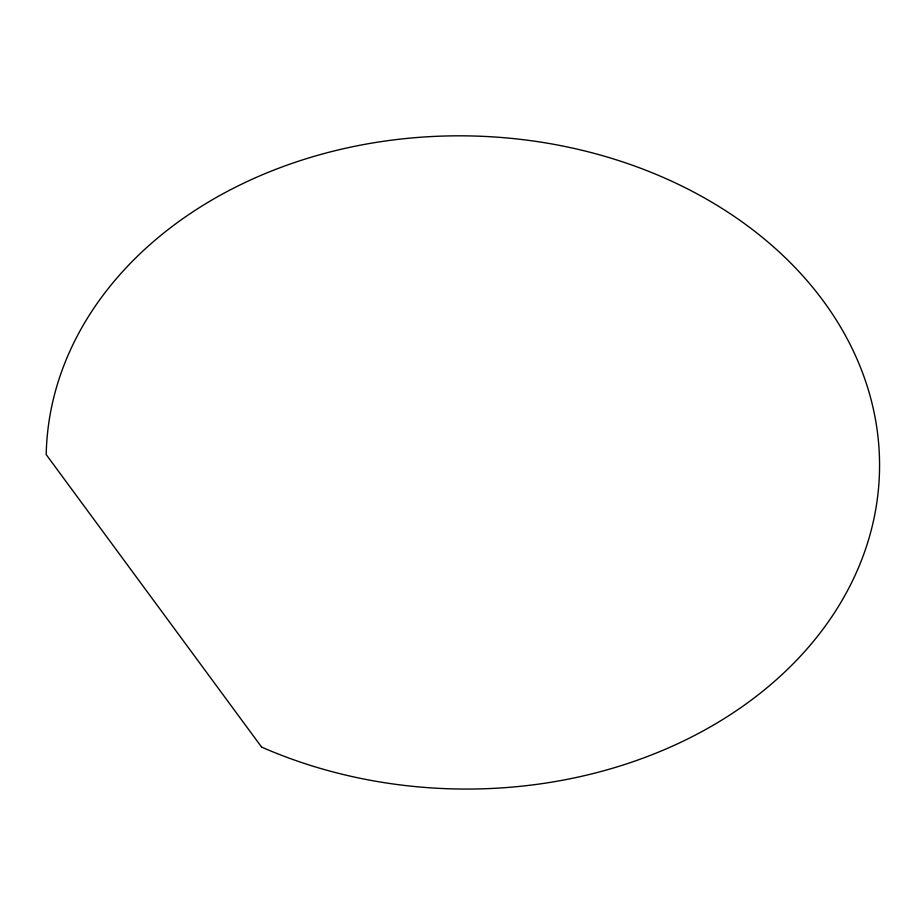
<?xml version="1.0" encoding="UTF-8"?>
<svg xmlns="http://www.w3.org/2000/svg" width="924" height="924" viewBox="0 0 924 924"><rect width="100%" height="100%" fill="white"/><g stroke="black" fill="none" stroke-linecap="round" stroke-linejoin="round"><path stroke-width="1.39" d="M261.596 747.077L46.2 454.585A416.736 326.588 1 0 1 536.786 141.511A416.736 326.588 1 0 1 855.543 574.37A416.736 326.588 1 0 1 261.596 747.077"/></g></svg>
